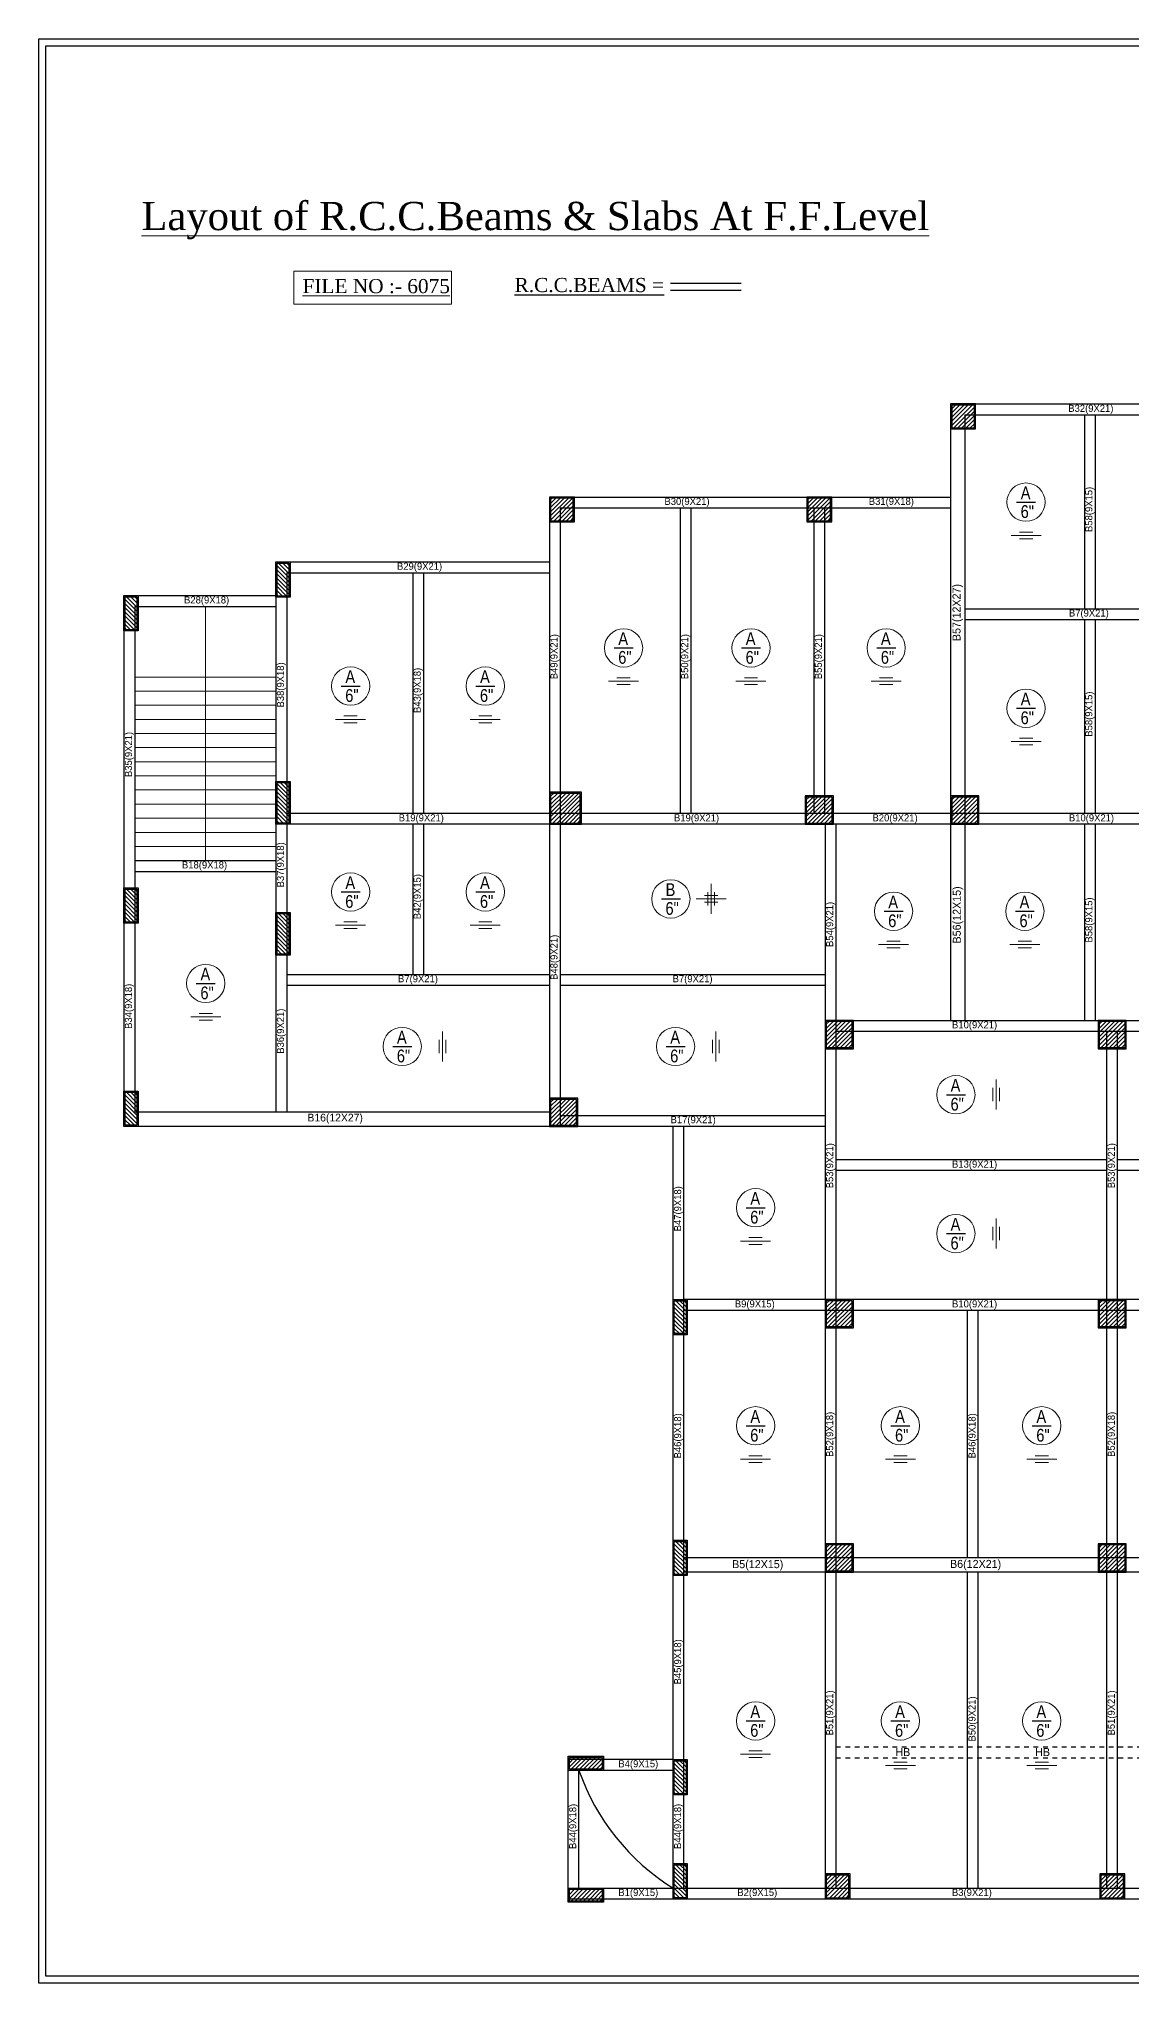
# Model space of a CAD drawing. Header units: metres. Extents: x 0 to 8495, y 0 to 3455.
# Drawn here: x 8435.94 to 8459.15, y 227.26 to 268.57 of the extents above; entities that cross this region are included whole.
import ezdxf
from ezdxf.enums import TextEntityAlignment as Align

# ---------------------------------------------------------------- set-up
doc = ezdxf.new("R2010")
doc.units = ezdxf.units.M
doc.header["$MEASUREMENT"] = 0
doc.linetypes.add('DASH2', pattern=[0.375, 0.25, -0.125])
doc.linetypes.add('DASHED2', pattern=[0.375, 0.25, -0.125])
doc.layers.get('0').update_dxf_attribs({"lineweight": 18})
for name, color, linetype, lineweight in [('BEAM', 82, 'Continuous', 30), ('BEAM TEXT', 7, 'Continuous', 25), ('Columns', 12, 'Continuous', 25)]:
    doc.layers.add(name, color=color, linetype=linetype, lineweight=lineweight)
for name, color, linetype in [('SLAB', 90, 'Continuous'), ('SLAB-TAX', 7, 'Continuous'), ('Title', 7, 'Continuous')]:
    doc.layers.add(name, color=color, linetype=linetype)
doc.styles.get("Standard").update_dxf_attribs({"font": 'ARIALN.TTF', "height": 0.2})
doc.styles.add('Times New Roman', font='times.ttf')

# ---------------------------------------------------------------- blocks, each defined once
blk = doc.blocks.new('A$C7E671EA5')
at = {"layer": 'SLAB', "color": 7, "lineweight": 18}
for p, q in [((0.51, 0.057), (0, 0.057)), ((0.142, 0.115), (0.368, 0.115)), ((0.142, 0), (0.368, 0))]:
    blk.add_line(p, q, dxfattribs=at)

msp = doc.modelspace()

# ---------------------------------------------------------------- hatches: boundary and pattern name
at = {"layer": 'Columns'}
h = msp.add_hatch(dxfattribs=at)
h.set_pattern_fill('ANSI31', color=5, scale=0.5)
h.set_pattern_definition([(45, (1324.14786, -195.571585), (-0.0441941738, 0.0441941738), [])])
h.paths.add_polyline_path([(8455.82, 260.307), (8455.82, 260.787), (8455.34, 260.787), (8455.34, 260.307)])
h = msp.add_hatch(dxfattribs=at)
h.set_pattern_fill('ANSI31', color=5, scale=0.5)
h.set_pattern_definition([(45, (1315.62421, -199.525565), (-0.0441941738, 0.0441941738), [])])
h.paths.add_polyline_path([(8446.816, 258.33), (8447.296, 258.33), (8447.296, 258.81), (8446.816, 258.81)])
h = msp.add_hatch(dxfattribs=at)
h.set_pattern_fill('ANSI31', color=5, scale=0.5)
h.set_pattern_definition([(45, (1321.09164, -199.525565), (-0.0441941738, 0.0441941738), [])])
h.paths.add_polyline_path([(8452.283, 258.33), (8452.763, 258.33), (8452.763, 258.81), (8452.283, 258.81)])
h = msp.add_hatch(dxfattribs=at)
h.set_pattern_fill('ANSI31', color=256, scale=0.5, angle=-90)
h.set_pattern_definition([(315, (1307.47062, -193.962855), (0.0441941738, 0.0441941738), [])])
h.paths.add_polyline_path([(8441.004, 256.732), (8441.254, 256.732), (8441.254, 257.432), (8441.004, 257.432)])
h = msp.add_hatch(dxfattribs=at)
h.set_pattern_fill('ANSI31', color=256, scale=0.5, angle=-90)
h.set_pattern_definition([(315, (1304.24062, -194.67857), (0.0441941738, 0.0441941738), [])])
h.paths.add_polyline_path([(8437.774, 256.016), (8438.024, 256.016), (8438.024, 256.716), (8437.774, 256.716)])
h = msp.add_hatch(dxfattribs=at)
h.set_pattern_fill('ANSI31', color=1, scale=0.5, angle=-90)
h.set_pattern_definition([(315, (1307.47062, -198.85648), (0.0441941738, 0.0441941738), [])])
h.paths.add_polyline_path([(8441.004, 251.909), (8441.254, 251.909), (8441.254, 252.769), (8441.004, 252.769)])
h = msp.add_hatch(dxfattribs=at)
h.set_pattern_fill('ANSI31', color=6, scale=0.5)
h.set_pattern_definition([(45, (1315.77421, -205.94749), (-0.0441941738, 0.0441941738), [])])
h.paths.add_polyline_path([(8447.446, 251.909), (8447.446, 252.539), (8446.816, 252.539), (8446.816, 251.909)])
h = msp.add_hatch(dxfattribs=at)
h.set_pattern_fill('ANSI31', scale=0.5)
h.set_pattern_definition([(45, (1321.09164, -205.87749), (-0.0441941738, 0.0441941738), [])])
h.paths.add_polyline_path([(8452.248, 251.909), (8452.798, 251.909), (8452.798, 252.459), (8452.248, 252.459)])
h = msp.add_hatch(dxfattribs=at)
h.set_pattern_fill('ANSI31', scale=0.5)
h.set_pattern_definition([(45, (1324.18286, -205.87749), (-0.0441941738, 0.0441941738), [])])
h.paths.add_polyline_path([(8455.34, 251.909), (8455.89, 251.909), (8455.89, 252.459), (8455.34, 252.459)])
h = msp.add_hatch(dxfattribs=at)
h.set_pattern_fill('ANSI31', color=256, scale=0.5, angle=-90)
h.set_pattern_definition([(315, (1304.24062, -200.88857), (0.0441941738, 0.0441941738), [])])
h.paths.add_polyline_path([(8437.774, 249.806), (8438.024, 249.806), (8438.024, 250.506), (8437.774, 250.506)])
h = msp.add_hatch(dxfattribs=at)
h.set_pattern_fill('ANSI31', color=1, scale=0.5, angle=-90)
h.set_pattern_definition([(315, (1307.47062, -201.40857), (0.0441941738, 0.0441941738), [])])
h.paths.add_polyline_path([(8441.004, 249.126), (8441.254, 249.126), (8441.254, 249.986), (8441.004, 249.986)])
h = msp.add_hatch(dxfattribs=at)
h.set_pattern_fill('ANSI31', scale=0.5)
h.set_pattern_definition([(45, (1321.51655, -210.645864), (-0.0441941738, 0.0441941738), [])])
h.paths.add_polyline_path([(8452.673, 247.14), (8453.223, 247.14), (8453.223, 247.69), (8452.673, 247.69)])
h = msp.add_hatch(dxfattribs=at)
h.set_pattern_fill('ANSI31', scale=0.5)
h.set_pattern_definition([(45, (1327.31655, -210.645864), (-0.0441941738, 0.0441941738), [])])
h.paths.add_polyline_path([(8458.473, 247.14), (8459.023, 247.14), (8459.023, 247.69), (8458.473, 247.69)])
h = msp.add_hatch(dxfattribs=at)
h.set_pattern_fill('ANSI31', color=256, scale=0.5, angle=-90)
h.set_pattern_definition([(315, (1304.24062, -205.206755), (0.0441941738, 0.0441941738), [])])
h.paths.add_polyline_path([(8437.774, 245.488), (8438.024, 245.488), (8438.024, 246.188), (8437.774, 246.188)])
h = msp.add_hatch(dxfattribs=at)
h.set_pattern_fill('ANSI31', scale=0.5)
h.set_pattern_definition([(45, (1315.65921, -212.297764), (-0.0441941738, 0.0441941738), [])])
h.paths.add_polyline_path([(8446.816, 245.488), (8447.366, 245.488), (8447.366, 246.038), (8446.816, 246.038)])
h = msp.add_hatch(dxfattribs=at)
h.set_pattern_fill('ANSI31', color=256, scale=0.5, angle=-90)
h.set_pattern_definition([(315, (1315.91039, -209.634855), (0.0441941738, 0.0441941738), [])])
h.paths.add_polyline_path([(8449.443, 241.06), (8449.693, 241.06), (8449.693, 241.76), (8449.443, 241.76)])
h = msp.add_hatch(dxfattribs=at)
h.set_pattern_fill('ANSI31', scale=0.5)
h.set_pattern_definition([(45, (1321.51655, -216.575864), (-0.0441941738, 0.0441941738), [])])
h.paths.add_polyline_path([(8452.673, 241.21), (8453.223, 241.21), (8453.223, 241.76), (8452.673, 241.76)])
h = msp.add_hatch(dxfattribs=at)
h.set_pattern_fill('ANSI31', scale=0.5)
h.set_pattern_definition([(45, (1327.31655, -216.575864), (-0.0441941738, 0.0441941738), [])])
h.paths.add_polyline_path([(8458.473, 241.21), (8459.023, 241.21), (8459.023, 241.76), (8458.473, 241.76)])
h = msp.add_hatch(dxfattribs=at)
h.set_pattern_fill('ANSI31', color=256, scale=0.5, angle=-90)
h.set_pattern_definition([(315, (1315.91039, -214.749855), (0.0441941738, 0.0441941738), [])])
h.paths.add_polyline_path([(8449.443, 235.945), (8449.693, 235.945), (8449.693, 236.645), (8449.443, 236.645)])
h = msp.add_hatch(dxfattribs=at)
h.set_pattern_fill('ANSI31', scale=0.5)
h.set_pattern_definition([(45, (1321.51655, -221.765864), (-0.0441941738, 0.0441941738), [])])
h.paths.add_polyline_path([(8452.673, 236.02), (8453.223, 236.02), (8453.223, 236.57), (8452.673, 236.57)])
h = msp.add_hatch(dxfattribs=at)
h.set_pattern_fill('ANSI31', scale=0.5)
h.set_pattern_definition([(45, (1327.31655, -221.765864), (-0.0441941738, 0.0441941738), [])])
h.paths.add_polyline_path([(8458.473, 236.02), (8459.023, 236.02), (8459.023, 236.57), (8458.473, 236.57)])
h = msp.add_hatch(dxfattribs=at)
h.set_pattern_fill('ANSI31', color=256, scale=0.5, angle=-180)
h.set_pattern_definition([(225, (7996.518303, 7365.58923), (0.0441941738, -0.0441941738), [])])
h.paths.add_polyline_path([(8447.213, 232.056), (8447.213, 231.806), (8447.913, 231.806), (8447.913, 232.056)])
h = msp.add_hatch(dxfattribs=at)
h.set_pattern_fill('ANSI31', color=256, scale=0.5, angle=-90)
h.set_pattern_definition([(315, (1315.91039, -219.408755), (0.0441941738, 0.0441941738), [])])
h.paths.add_polyline_path([(8449.443, 231.286), (8449.693, 231.286), (8449.693, 231.986), (8449.443, 231.986)])
h = msp.add_hatch(dxfattribs=at)
h.set_pattern_fill('ANSI31', color=256, scale=0.5, angle=-90)
h.set_pattern_definition([(315, (1315.91039, -221.618755), (0.0441941738, 0.0441941738), [])])
h.paths.add_polyline_path([(8449.443, 229.076), (8449.693, 229.076), (8449.693, 229.776), (8449.443, 229.776)])
h = msp.add_hatch(dxfattribs=at)
h.set_pattern_fill('ANSI31', color=5, scale=0.5)
h.set_pattern_definition([(45, (1321.48155, -228.779764), (-0.0441941738, 0.0441941738), [])])
h.paths.add_polyline_path([(8452.673, 229.076), (8453.153, 229.076), (8453.153, 229.556), (8452.673, 229.556)])
h = msp.add_hatch(dxfattribs=at)
h.set_pattern_fill('ANSI31', color=5, scale=0.5)
h.set_pattern_definition([(45, (1327.31655, -228.779764), (-0.0441941738, 0.0441941738), [])])
h.paths.add_polyline_path([(8458.508, 229.076), (8458.988, 229.076), (8458.988, 229.556), (8458.508, 229.556)])
h = msp.add_hatch(dxfattribs=at)
h.set_pattern_fill('ANSI31', color=256, scale=0.5, angle=-180)
h.set_pattern_definition([(225, (7996.518303, 7362.78923), (0.0441941738, -0.0441941738), [])])
h.paths.add_polyline_path([(8447.213, 229.256), (8447.213, 229.006), (8447.913, 229.006), (8447.913, 229.256)])

# ---------------------------------------------------------------- linework, layer by layer
at = {"color": 251, "lineweight": 0}
for p, q in [((8439.479, 256.511), (8439.479, 251.111)), ((8437.979, 255.011), (8440.979, 255.011)), ((8440.979, 255.011), (8437.979, 255.011)), ((8437.979, 254.711), (8440.979, 254.711)), ((8437.979, 254.411), (8440.979, 254.411)), ((8437.979, 254.111), (8440.979, 254.111)), ((8437.979, 253.811), (8440.979, 253.811)), ((8437.979, 253.511), (8440.979, 253.511)), ((8437.979, 253.211), (8440.979, 253.211)), ((8437.979, 252.911), (8440.979, 252.911)), ((8437.979, 252.611), (8440.979, 252.611)), ((8437.979, 252.311), (8440.979, 252.311)), ((8437.979, 252.011), (8440.979, 252.011)), ((8437.979, 251.711), (8440.979, 251.711)), ((8437.979, 251.411), (8440.979, 251.411))]:
    msp.add_line(p, q, dxfattribs=at)
msp.add_lwpolyline([(8441.362, 263.634), (8444.709, 263.634), (8444.709, 262.934), (8441.362, 262.934)], close=True)
at = {"layer": 'BEAM'}
for p, q in [((8449.364, 263.378), (8450.864, 263.378)), ((8449.364, 263.232), (8450.864, 263.232)), ((8455.315, 260.812), (8455.315, 247.715)), ((8455.315, 260.812), (8466.68, 260.812)), ((8455.615, 260.582), (8455.615, 247.715)), ((8455.615, 260.582), (8466.68, 260.582)), ((8458.156, 260.582), (8458.156, 256.463)), ((8458.386, 260.582), (8458.386, 256.463)), ((8446.791, 258.835), (8446.791, 245.463)), ((8446.791, 258.835), (8455.315, 258.835)), ((8447.021, 258.605), (8447.021, 245.463)), ((8447.021, 258.605), (8455.315, 258.605)), ((8449.567, 258.605), (8449.567, 252.114)), ((8449.797, 258.605), (8449.797, 252.114)), ((8452.408, 258.605), (8452.408, 252.114)), ((8452.638, 258.605), (8452.638, 252.114)), ((8440.979, 257.457), (8440.979, 245.763)), ((8440.979, 257.457), (8446.791, 257.457)), ((8441.209, 257.227), (8441.209, 245.763)), ((8441.209, 257.227), (8446.791, 257.227)), ((8443.885, 257.227), (8443.885, 252.114)), ((8444.115, 257.227), (8444.115, 252.114)), ((8437.749, 256.741), (8440.979, 256.741)), ((8437.749, 256.741), (8437.749, 245.463)), ((8437.979, 256.511), (8440.979, 256.511)), ((8437.979, 256.511), (8437.979, 245.763)), ((8455.615, 256.463), (8460.997, 256.463)), ((8455.615, 256.233), (8460.997, 256.233)), ((8458.156, 256.233), (8458.156, 252.114)), ((8458.386, 256.233), (8458.386, 252.114)), ((8465.006, 252.114), (8441.209, 252.114)), ((8465.006, 251.884), (8441.209, 251.884)), ((8443.885, 251.884), (8443.885, 248.693)), ((8444.115, 251.884), (8444.115, 248.693)), ((8452.648, 251.884), (8452.648, 229.281)), ((8452.878, 251.884), (8452.878, 229.281)), ((8458.156, 251.884), (8458.156, 247.715)), ((8458.386, 251.884), (8458.386, 247.715)), ((8437.979, 251.111), (8440.979, 251.111)), ((8437.979, 250.881), (8440.979, 250.881)), ((8441.209, 248.693), (8446.791, 248.693)), ((8447.021, 248.693), (8452.648, 248.693)), ((8441.209, 248.463), (8446.791, 248.463)), ((8447.021, 248.463), (8452.648, 248.463)), ((8452.878, 247.715), (8465.006, 247.715)), ((8452.878, 247.485), (8465.006, 247.485)), ((8458.633, 229.281), (8458.633, 247.485)), ((8458.863, 229.281), (8458.863, 247.485)), ((8452.648, 245.463), (8437.749, 245.463)), ((8446.791, 245.763), (8437.979, 245.763)), ((8447.021, 245.693), (8452.648, 245.693)), ((8449.418, 229.281), (8449.418, 245.463)), ((8449.648, 229.281), (8449.648, 245.463)), ((8458.633, 244.755), (8452.878, 244.755)), ((8488.699, 244.755), (8458.863, 244.755)), ((8458.633, 244.525), (8452.878, 244.525)), ((8488.699, 244.525), (8458.863, 244.525)), ((8464.518, 241.785), (8449.648, 241.785)), ((8464.518, 241.555), (8449.648, 241.555)), ((8455.673, 236.295), (8455.673, 241.555)), ((8455.903, 236.295), (8455.903, 241.555)), ((8488.769, 236.295), (8449.648, 236.295)), ((8488.769, 235.995), (8449.648, 235.995)), ((8455.673, 229.281), (8455.673, 235.995)), ((8455.903, 229.281), (8455.903, 235.995)), ((8447.188, 229.051), (8447.188, 232.011)), ((8449.418, 232.011), (8447.188, 232.011)), ((8447.418, 229.281), (8447.418, 231.781)), ((8449.418, 231.781), (8447.418, 231.781)), ((8447.418, 229.281), (8490.999, 229.281)), ((8447.188, 229.051), (8491.229, 229.051))]:
    msp.add_line(p, q, dxfattribs=at)
at = {"layer": 'BEAM', "linetype": 'DASH2', "lineweight": 25, "ltscale": 0.1}
for p, q in [((8452.878, 232.281), (8461.593, 232.281)), ((8452.878, 232.051), (8461.593, 232.051))]:
    msp.add_line(p, q, dxfattribs=at)
at = {"layer": 'Columns', "color": 5}
for points in [[(8455.315, 260.282), (8455.845, 260.282), (8455.845, 260.812), (8455.315, 260.812)], [(8455.34, 260.307), (8455.82, 260.307), (8455.82, 260.787), (8455.34, 260.787)], [(8446.791, 258.305), (8447.321, 258.305), (8447.321, 258.835), (8446.791, 258.835)], [(8446.816, 258.33), (8447.296, 258.33), (8447.296, 258.81), (8446.816, 258.81)], [(8452.258, 258.305), (8452.788, 258.305), (8452.788, 258.835), (8452.258, 258.835)], [(8452.283, 258.33), (8452.763, 258.33), (8452.763, 258.81), (8452.283, 258.81)], [(8452.648, 229.051), (8453.178, 229.051), (8453.178, 229.581), (8452.648, 229.581)], [(8452.673, 229.076), (8453.153, 229.076), (8453.153, 229.556), (8452.673, 229.556)], [(8458.483, 229.051), (8459.013, 229.051), (8459.013, 229.581), (8458.483, 229.581)], [(8458.508, 229.076), (8458.988, 229.076), (8458.988, 229.556), (8458.508, 229.556)]]:
    msp.add_lwpolyline(points, close=True, dxfattribs=at)
at = {"layer": 'Columns'}
for points in [[(8441.279, 256.707), (8440.979, 256.707), (8440.979, 257.457), (8441.279, 257.457)], [(8441.254, 256.732), (8441.004, 256.732), (8441.004, 257.432), (8441.254, 257.432)], [(8438.049, 255.991), (8437.749, 255.991), (8437.749, 256.741), (8438.049, 256.741)], [(8438.024, 256.016), (8437.774, 256.016), (8437.774, 256.716), (8438.024, 256.716)], [(8438.049, 249.781), (8437.749, 249.781), (8437.749, 250.531), (8438.049, 250.531)], [(8438.024, 249.806), (8437.774, 249.806), (8437.774, 250.506), (8438.024, 250.506)], [(8438.049, 245.463), (8437.749, 245.463), (8437.749, 246.213), (8438.049, 246.213)], [(8438.024, 245.488), (8437.774, 245.488), (8437.774, 246.188), (8438.024, 246.188)], [(8449.718, 241.035), (8449.418, 241.035), (8449.418, 241.785), (8449.718, 241.785)], [(8449.693, 241.06), (8449.443, 241.06), (8449.443, 241.76), (8449.693, 241.76)], [(8449.718, 235.92), (8449.418, 235.92), (8449.418, 236.67), (8449.718, 236.67)], [(8449.693, 235.945), (8449.443, 235.945), (8449.443, 236.645), (8449.693, 236.645)], [(8447.188, 231.781), (8447.188, 232.081), (8447.938, 232.081), (8447.938, 231.781)], [(8447.213, 231.806), (8447.213, 232.056), (8447.913, 232.056), (8447.913, 231.806)], [(8449.718, 231.261), (8449.418, 231.261), (8449.418, 232.011), (8449.718, 232.011)], [(8449.693, 231.286), (8449.443, 231.286), (8449.443, 231.986), (8449.693, 231.986)], [(8449.718, 229.051), (8449.418, 229.051), (8449.418, 229.801), (8449.718, 229.801)], [(8449.693, 229.076), (8449.443, 229.076), (8449.443, 229.776), (8449.693, 229.776)], [(8447.188, 228.981), (8447.188, 229.281), (8447.938, 229.281), (8447.938, 228.981)], [(8447.213, 229.006), (8447.213, 229.256), (8447.913, 229.256), (8447.913, 229.006)]]:
    msp.add_lwpolyline(points, close=True, dxfattribs=at)
at = {"layer": 'Columns', "color": 1}
for points in [[(8441.279, 251.884), (8440.979, 251.884), (8440.979, 252.794), (8441.279, 252.794)], [(8441.254, 251.909), (8441.004, 251.909), (8441.004, 252.769), (8441.254, 252.769)], [(8441.279, 249.101), (8440.979, 249.101), (8440.979, 250.011), (8441.279, 250.011)], [(8441.254, 249.126), (8441.004, 249.126), (8441.004, 249.986), (8441.254, 249.986)]]:
    msp.add_lwpolyline(points, close=True, dxfattribs=at)
at = {"layer": 'Columns', "color": 6}
for points in [[(8446.791, 251.884), (8447.471, 251.884), (8447.471, 252.564), (8446.791, 252.564)], [(8446.816, 251.909), (8447.446, 251.909), (8447.446, 252.539), (8446.816, 252.539)]]:
    msp.add_lwpolyline(points, close=True, dxfattribs=at)
at = {"layer": 'Columns', "color": 7}
for points in [[(8452.223, 251.884), (8452.823, 251.884), (8452.823, 252.484), (8452.223, 252.484)], [(8452.248, 251.909), (8452.798, 251.909), (8452.798, 252.459), (8452.248, 252.459)], [(8455.315, 251.884), (8455.915, 251.884), (8455.915, 252.484), (8455.315, 252.484)], [(8455.34, 251.909), (8455.89, 251.909), (8455.89, 252.459), (8455.34, 252.459)], [(8452.648, 247.115), (8453.248, 247.115), (8453.248, 247.715), (8452.648, 247.715)], [(8452.673, 247.14), (8453.223, 247.14), (8453.223, 247.69), (8452.673, 247.69)], [(8458.448, 247.115), (8459.048, 247.115), (8459.048, 247.715), (8458.448, 247.715)], [(8458.473, 247.14), (8459.023, 247.14), (8459.023, 247.69), (8458.473, 247.69)], [(8446.791, 245.463), (8447.391, 245.463), (8447.391, 246.063), (8446.791, 246.063)], [(8446.816, 245.488), (8447.366, 245.488), (8447.366, 246.038), (8446.816, 246.038)], [(8452.648, 241.185), (8453.248, 241.185), (8453.248, 241.785), (8452.648, 241.785)], [(8452.673, 241.21), (8453.223, 241.21), (8453.223, 241.76), (8452.673, 241.76)], [(8458.448, 241.185), (8459.048, 241.185), (8459.048, 241.785), (8458.448, 241.785)], [(8458.473, 241.21), (8459.023, 241.21), (8459.023, 241.76), (8458.473, 241.76)], [(8452.648, 235.995), (8453.248, 235.995), (8453.248, 236.595), (8452.648, 236.595)], [(8452.673, 236.02), (8453.223, 236.02), (8453.223, 236.57), (8452.673, 236.57)], [(8458.448, 235.995), (8459.048, 235.995), (8459.048, 236.595), (8458.448, 236.595)], [(8458.473, 236.02), (8459.023, 236.02), (8459.023, 236.57), (8458.473, 236.57)]]:
    msp.add_lwpolyline(points, close=True, dxfattribs=at)
at = {"layer": 'Columns'}
msp.add_arc((8451.942, 233.351), 4.789, 199.1303, 238.1893, dxfattribs=at)
at = {"layer": 'SLAB-TAX', "color": 7, "linetype": 'ByBlock', "lineweight": 30}
for p, q in [((8456.715, 258.727), (8457.118, 258.727)), ((8448.164, 255.63), (8448.567, 255.63)), ((8450.871, 255.63), (8451.274, 255.63)), ((8453.744, 255.63), (8454.147, 255.63)), ((8442.364, 254.82), (8442.767, 254.82)), ((8445.226, 254.82), (8445.629, 254.82)), ((8456.715, 254.347), (8457.118, 254.347)), ((8442.364, 250.444), (8442.767, 250.444)), ((8445.226, 250.444), (8445.629, 250.444)), ((8449.168, 250.296), (8449.572, 250.296)), ((8453.901, 250.034), (8454.304, 250.034)), ((8456.69, 250.034), (8457.093, 250.034)), ((8439.286, 248.501), (8439.689, 248.501)), ((8443.46, 247.161), (8443.863, 247.161)), ((8449.268, 247.161), (8449.671, 247.161)), ((8455.224, 246.137), (8455.628, 246.137)), ((8450.969, 243.736), (8451.372, 243.736)), ((8455.224, 243.186), (8455.628, 243.186)), ((8450.969, 239.103), (8451.372, 239.103)), ((8454.046, 239.103), (8454.45, 239.103)), ((8457.048, 239.103), (8457.451, 239.103)), ((8450.969, 232.832), (8451.372, 232.832)), ((8454.046, 232.832), (8454.45, 232.832)), ((8457.048, 232.832), (8457.451, 232.832))]:
    msp.add_line(p, q, dxfattribs=at)
at = {"layer": 'SLAB-TAX', "color": 7, "linetype": 'ByBlock', "lineweight": 20}
for centre in [(8456.916, 258.727), (8448.365, 255.63), (8451.073, 255.63), (8453.945, 255.63), (8442.566, 254.82), (8445.427, 254.82), (8456.916, 254.347), (8442.566, 250.444), (8445.427, 250.444), (8449.37, 250.296), (8454.102, 250.034), (8456.892, 250.034), (8439.487, 248.501), (8443.661, 247.161), (8449.469, 247.161), (8455.426, 246.137), (8451.171, 243.736), (8455.426, 243.186), (8451.171, 239.103), (8454.248, 239.103), (8457.25, 239.103), (8451.171, 232.832), (8454.248, 232.832), (8457.25, 232.832)]:
    msp.add_circle(centre, 0.407, dxfattribs=at)
at = {"layer": 'Title'}
msp.add_lwpolyline([(8494.957, 227.262), (8435.941, 227.262), (8435.941, 268.569), (8494.957, 268.569)], close=True, dxfattribs=at)
at = {"layer": 'Title', "lineweight": 30}
msp.add_lwpolyline([(8494.807, 227.412), (8436.091, 227.412), (8436.091, 268.419), (8494.807, 268.419)], close=True, dxfattribs=at)

# ---------------------------------------------------------------- block references
at = {"layer": 'SLAB', "xscale": 1.25, "yscale": 1.25, "zscale": 1.25}
for p, rotation in [((8456.598, 257.948), 359.9999999992747), ((8448.047, 254.851), 359.9999999992747), ((8450.754, 254.851), 359.9999999992747), ((8453.627, 254.851), 359.9999999992747), ((8442.247, 254.041), 359.9999999992747), ((8445.109, 254.041), 359.9999999992747), ((8456.598, 253.568), 359.9999999992747), ((8450.544, 250.37), 179.9999999992747), ((8450.298, 249.98), 89.99999999927473), ((8442.247, 249.665), 359.9999999992747), ((8445.109, 249.665), 359.9999999992747), ((8453.784, 249.255), 359.9999999992747), ((8456.573, 249.255), 359.9999999992747), ((8439.169, 247.722), 359.9999999992747), ((8444.589, 246.845), 89.99999999927473), ((8450.397, 246.845), 89.99999999927473), ((8456.354, 245.821), 89.99999999927473), ((8456.354, 242.87), 89.99999999927473), ((8450.852, 242.957), 359.9999999992747), ((8450.852, 238.324), 359.9999999992747), ((8453.929, 238.324), 359.9999999992747), ((8456.931, 238.324), 359.9999999992747), ((8450.852, 232.053), 359.9999999992747), ((8453.929, 231.815), 359.9999999992747), ((8456.931, 231.815), 359.9999999992747)]:
    msp.add_blockref('A$C7E671EA5', p, dxfattribs=dict(at, rotation=rotation))

# ---------------------------------------------------------------- texts
at = {"style": 'Times New Roman'}
msp.add_text('%%UFILE NO :- 6075', height=0.3, dxfattribs=at).set_placement((8441.542, 263.167))
at = {"layer": 'BEAM', "style": 'Times New Roman'}
msp.add_text('%%UR.C.C.BEAMS =', height=0.3, dxfattribs=at).set_placement((8446.049, 263.19))
at = {"layer": 'BEAM TEXT', "attachment_point": 1}
for s, width, insert, char_height in [('\\pi0.01008;{\\fCentury Gothic|b0|i0|c0|p34;\\C7;B32(9X21)}', 0.95422, (8457.805, 260.795), 0.15), ('\\pi0.01008;{\\fCentury Gothic|b0|i0|c0|p34;\\C7;B30(9X21)}', 0.95422, (8449.224, 258.818), 0.15), ('\\pi0.01008;{\\fCentury Gothic|b0|i0|c0|p34;\\C7;B31(9X18)}', 0.95422, (8453.566, 258.818), 0.15), ('\\pi0.01008;{\\fCentury Gothic|b0|i0|c0|p34;\\C7;B29(9X21)}', 0.95422, (8443.541, 257.44), 0.15), ('\\pi0.01008;{\\fCentury Gothic|b0|i0|c0|p34;\\C7;B28(9X18)}', 0.95422, (8439.016, 256.724), 0.15), ('\\pi0.01008;{\\fCentury Gothic|b0|i0|c0|p34;\\C7;B7(9X21)}', 0.83848, (8457.818, 256.446), 0.15), ('\\pi0.01008;{\\fCentury Gothic|b0|i0|c0|p34;\\C7;B19(9X21)}', 0.95422, (8443.578, 252.096), 0.15), ('\\pi0.01008;{\\fCentury Gothic|b0|i0|c0|p34;\\C7;B19(9X21)}', 0.95422, (8449.427, 252.096), 0.15), ('\\pi0.01008;{\\fCentury Gothic|b0|i0|c0|p34;\\C7;B20(9X21)}', 0.95422, (8453.645, 252.096), 0.15), ('\\pi0.01008;{\\fCentury Gothic|b0|i0|c0|p34;\\C7;B10(9X21)}', 0.95422, (8457.818, 252.096), 0.15), ('\\pi0.01008;{\\fCentury Gothic|b0|i0|c0|p34;\\C7;B18(9X18)}', 0.95422, (8438.972, 251.094), 0.15), ('\\pi0.01008;{\\fCentury Gothic|b0|i0|c0|p34;\\C7;B7(9X21)}', 0.83848, (8443.563, 248.676), 0.15), ('\\pi0.01008;{\\fCentury Gothic|b0|i0|c0|p34;\\C7;B7(9X21)}', 0.83848, (8449.398, 248.676), 0.15), ('\\pi0.01008;{\\fCentury Gothic|b0|i0|c0|p34;\\C7;B10(9X21)}', 0.95422, (8455.335, 247.698), 0.15), ('\\pi0.011088;{\\fCentury Gothic|b0|i0|c0|p34;\\C7;B16(12X27)}', 1.17695, (8441.637, 245.733), 0.165), ('\\pi0.01008;{\\fCentury Gothic|b0|i0|c0|p34;\\C7;B17(9X21)}', 0.95422, (8449.354, 245.681), 0.15), ('\\pi0.01008;{\\fCentury Gothic|b0|i0|c0|p34;\\C7;B13(9X21)}', 0.95422, (8455.335, 244.738), 0.15), ('\\pi0.01008;{\\fCentury Gothic|b0|i0|c0|p34;\\C7;B9(9X15)}', 0.83848, (8450.72, 241.768), 0.15), ('\\pi0.01008;{\\fCentury Gothic|b0|i0|c0|p34;\\C7;B10(9X21)}', 0.95422, (8455.335, 241.768), 0.15), ('\\pi0.011424;{\\fCentury Gothic|b0|i0|c0|p34;\\C7;B5(12X15)}', 1.08145, (8450.661, 236.248), 0.17), ('\\pi-0.032816;{\\fCentury Gothic|b0|i0|c0|p34;\\C7;B6(12X21)}', 0.99297, (8455.335, 236.253), 0.17), ('\\pi0.011078;{\\fCentury Gothic|b0|i0|c0|p34;\\C7;HB}', 0.28634, (8454.13, 232.256), 0.17), ('\\pi0.011078;{\\fCentury Gothic|b0|i0|c0|p34;\\C7;HB}', 0.28634, (8457.101, 232.256), 0.17), ('\\pi0.01008;{\\fCentury Gothic|b0|i0|c0|p34;\\C7;B4(9X15)}', 0.83848, (8448.245, 231.997), 0.15), ('\\pi0.01008;{\\fCentury Gothic|b0|i0|c0|p34;\\C7;B1(9X15)}', 0.83848, (8448.245, 229.263), 0.15), ('\\pi0.01008;{\\fCentury Gothic|b0|i0|c0|p34;\\C7;B2(9X15)}', 0.83848, (8450.773, 229.263), 0.15), ('\\pi0.01008;{\\fCentury Gothic|b0|i0|c0|p34;\\C7;B3(9X21)}', 0.83848, (8455.333, 229.263), 0.15)]:
    msp.add_mtext_dynamic_manual_height_columns(s, width=width, gutter_width=45, heights=[0], dxfattribs=dict(at, insert=insert, char_height=char_height))
at = {"layer": 'BEAM TEXT', "attachment_point": 1, "rotation": 90}
for s, width, insert, char_height in [('\\pi0.01008;{\\fCentury Gothic|b0|i0|c0|p34;\\C7;B58(9X15)}', 0.95422, (8458.177, 258.083), 0.15), ('\\pi-0.11777;{\\fCentury Gothic|b0|i0|c0|p34;\\C7;B57(12X27)}', 0.95422, (8455.355, 255.893), 0.17), ('\\pi0.01008;{\\fCentury Gothic|b0|i0|c0|p34;\\C7;B49(9X21)}', 0.95422, (8446.812, 254.955), 0.15), ('\\pi0.01008;{\\fCentury Gothic|b0|i0|c0|p34;\\C7;B50(9X21)}', 0.95422, (8449.588, 254.955), 0.15), ('\\pi0.01008;{\\fCentury Gothic|b0|i0|c0|p34;\\C7;B55(9X21)}', 0.95422, (8452.429, 254.955), 0.15), ('\\pi0.01008;{\\fCentury Gothic|b0|i0|c0|p34;\\C7;B38(9X18)}', 0.95422, (8440.999, 254.354), 0.15), ('\\pi0.01008;{\\fCentury Gothic|b0|i0|c0|p34;\\C7;B43(9X18)}', 0.95422, (8443.906, 254.238), 0.15), ('\\pi0.01008;{\\fCentury Gothic|b0|i0|c0|p34;\\C7;B58(9X15)}', 0.95422, (8458.177, 253.734), 0.15), ('\\pi0.01008;{\\fCentury Gothic|b0|i0|c0|p34;\\C7;B35(9X21)}', 0.95422, (8437.769, 252.876), 0.15), ('\\pi0.01008;{\\fCentury Gothic|b0|i0|c0|p34;\\C7;B37(9X18)}', 0.95422, (8440.999, 250.532), 0.15), ('\\pi0.01008;{\\fCentury Gothic|b0|i0|c0|p34;\\C7;B42(9X15)}', 0.95422, (8443.906, 249.856), 0.15), ('\\pi0.011424;{\\fCentury Gothic|b0|i0|c0|p34;\\C7;B56(12X15)}', 1.21262, (8455.361, 249.339), 0.17), ('\\pi0.01008;{\\fCentury Gothic|b0|i0|c0|p34;\\C7;B54(9X21)}', 0.95422, (8452.669, 249.266), 0.15), ('\\pi0.01008;{\\fCentury Gothic|b0|i0|c0|p34;\\C7;B58(9X15)}', 0.95422, (8458.177, 249.36), 0.15), ('\\pi0.01008;{\\fCentury Gothic|b0|i0|c0|p34;\\C7;B48(9X21)}', 0.95422, (8446.812, 248.567), 0.15), ('\\pi0.01008;{\\fCentury Gothic|b0|i0|c0|p34;\\C7;B34(9X18)}', 0.95422, (8437.769, 247.526), 0.15), ('\\pi0.01008;{\\fCentury Gothic|b0|i0|c0|p34;\\C7;B36(9X21)}', 0.95422, (8440.999, 246.997), 0.15), ('\\pi0.01008;{\\fCentury Gothic|b0|i0|c0|p34;\\C7;B53(9X21)}', 0.95422, (8452.669, 244.139), 0.15), ('\\pi0.01008;{\\fCentury Gothic|b0|i0|c0|p34;\\C7;B53(9X21)}', 0.95422, (8458.654, 244.139), 0.15), ('\\pi0.01008;{\\fCentury Gothic|b0|i0|c0|p34;\\C7;B47(9X18)}', 0.95422, (8449.439, 243.225), 0.15), ('\\pi0.01008;{\\fCentury Gothic|b0|i0|c0|p34;\\C7;B46(9X18)}', 0.95422, (8449.439, 238.4), 0.15), ('\\pi0.01008;{\\fCentury Gothic|b0|i0|c0|p34;\\C7;B52(9X18)}', 0.95422, (8452.669, 238.431), 0.15), ('\\pi0.01008;{\\fCentury Gothic|b0|i0|c0|p34;\\C7;B46(9X18)}', 0.95422, (8455.694, 238.4), 0.15), ('\\pi0.01008;{\\fCentury Gothic|b0|i0|c0|p34;\\C7;B52(9X18)}', 0.95422, (8458.654, 238.431), 0.15), ('\\pi0.01008;{\\fCentury Gothic|b0|i0|c0|p34;\\C7;B45(9X18)}', 0.95422, (8449.439, 233.598), 0.15), ('\\pi0.01008;{\\fCentury Gothic|b0|i0|c0|p34;\\C7;B51(9X21)}', 0.95422, (8452.669, 232.513), 0.15), ('\\pi0.01008;{\\fCentury Gothic|b0|i0|c0|p34;\\C7;B51(9X21)}', 0.95422, (8458.654, 232.513), 0.15), ('\\pi0.01008;{\\fCentury Gothic|b0|i0|c0|p34;\\C7;B50(9X21)}', 0.95422, (8455.694, 232.385), 0.15), ('\\pi0.01008;{\\fCentury Gothic|b0|i0|c0|p34;\\C7;B44(9X18)}', 0.95422, (8447.209, 230.102), 0.15), ('\\pi0.01008;{\\fCentury Gothic|b0|i0|c0|p34;\\C7;B44(9X18)}', 0.95422, (8449.439, 230.102), 0.15)]:
    msp.add_mtext_dynamic_manual_height_columns(s, width=width, gutter_width=45, heights=[0], dxfattribs=dict(at, insert=insert, char_height=char_height))
at = {"layer": 'SLAB-TAX', "color": 7, "linetype": 'DASHED2', "lineweight": 9, "attachment_point": 5}
for s, insert, char_height, width in [('A', (8456.908, 258.925), 0.271, 0.25604), ('6"', (8456.944, 258.524), 0.2707, 0.32953), ('A', (8448.357, 255.828), 0.271, 0.25604), ('A', (8451.065, 255.828), 0.271, 0.25604), ('A', (8453.937, 255.828), 0.271, 0.25604), ('6"', (8448.393, 255.427), 0.2707, 0.32953), ('6"', (8451.1, 255.427), 0.2707, 0.32953), ('6"', (8453.973, 255.427), 0.2707, 0.32953), ('A', (8442.558, 255.019), 0.271, 0.25604), ('A', (8445.419, 255.019), 0.271, 0.25604), ('6"', (8442.593, 254.617), 0.2707, 0.32953), ('6"', (8445.455, 254.617), 0.2707, 0.32953), ('A', (8456.908, 254.545), 0.271, 0.25604), ('6"', (8456.944, 254.144), 0.2707, 0.32953), ('A', (8442.558, 250.642), 0.271, 0.25604), ('A', (8445.419, 250.642), 0.271, 0.25604), ('6"', (8442.593, 250.241), 0.2707, 0.32953), ('6"', (8445.455, 250.241), 0.2707, 0.32953), ('B', (8449.362, 250.494), 0.271, 0.25604), ('A', (8454.094, 250.232), 0.271, 0.25604), ('A', (8456.884, 250.232), 0.271, 0.25604), ('6"', (8449.397, 250.093), 0.2707, 0.32953), ('6"', (8454.13, 249.831), 0.2707, 0.32953), ('6"', (8456.919, 249.831), 0.2707, 0.32953), ('A', (8439.479, 248.7), 0.271, 0.25604), ('6"', (8439.515, 248.298), 0.2707, 0.32953), ('A', (8443.653, 247.359), 0.271, 0.25604), ('A', (8449.461, 247.359), 0.271, 0.25604), ('6"', (8443.689, 246.958), 0.2707, 0.32953), ('6"', (8449.497, 246.958), 0.2707, 0.32953), ('A', (8455.418, 246.335), 0.271, 0.25604), ('6"', (8455.454, 245.934), 0.2707, 0.32953), ('A', (8451.163, 243.935), 0.271, 0.25604), ('6"', (8451.198, 243.533), 0.2707, 0.32953), ('A', (8455.418, 243.384), 0.271, 0.25604), ('6"', (8455.454, 242.983), 0.2707, 0.32953), ('A', (8451.163, 239.301), 0.271, 0.25604), ('A', (8454.24, 239.301), 0.271, 0.25604), ('A', (8457.242, 239.301), 0.271, 0.25604), ('6"', (8451.198, 238.9), 0.2707, 0.32953), ('6"', (8454.275, 238.9), 0.2707, 0.32953), ('6"', (8457.277, 238.9), 0.2707, 0.32953), ('A', (8451.163, 233.03), 0.271, 0.25604), ('A', (8454.24, 233.03), 0.271, 0.25604), ('A', (8457.242, 233.03), 0.271, 0.25604), ('6"', (8451.198, 232.629), 0.2707, 0.32953), ('6"', (8454.275, 232.629), 0.2707, 0.32953), ('6"', (8457.277, 232.629), 0.2707, 0.32953)]:
    msp.add_mtext(s, dxfattribs=dict(at, insert=insert, char_height=char_height, width=width))
at = {"layer": 'Title', "lineweight": 5, "ltscale": 300, "style": 'Times New Roman'}
msp.add_text('%%ULayout of R.C.C.Beams & Slabs At F.F.Level', height=0.6, dxfattribs=at).set_placement((8446.489, 264.506), align=Align.CENTER)

doc.saveas('drawing.dxf')
